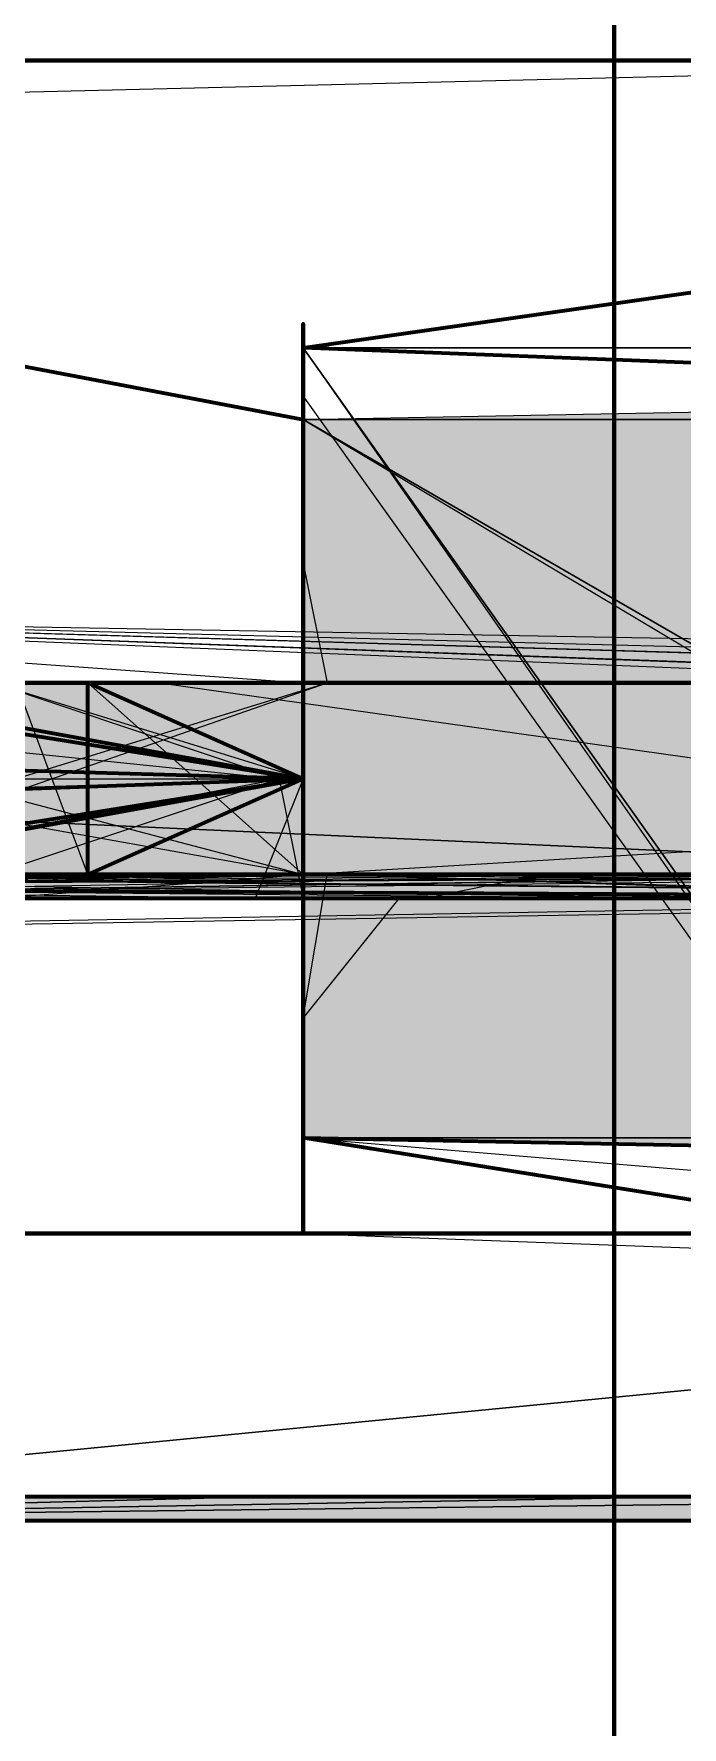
# Model space of a CAD drawing. Extents: x 0 to 1153, y 0 to 816.
# Drawn here: x 535.779 to 536.065, y 626.495 to 627.244 of the extents above; entities that cross this region are included whole.
import ezdxf

# ---------------------------------------------------------------- set-up
doc = ezdxf.new("R2010")
doc.units = 0
doc.header["$MEASUREMENT"] = 0
doc.layers.add('Arch', color=7, linetype='Continuous')
doc.layers.add('Hatch', color=7, linetype='Continuous')

msp = doc.modelspace()

# ---------------------------------------------------------------- hatches: boundary and pattern name
at = {"layer": 'Hatch', "linetype": 'Continuous', "lineweight": 211}
h = msp.add_hatch(color=3, dxfattribs=at)
h.paths.add_polyline_path([(536.16225, 626.71326), (536.16225, 627.10481), (535.89767, 627.10481)], flags=0)
h.paths.add_polyline_path([(536.16225, 627.10481), (535.89767, 627.10481), (536.16225, 626.71326)], flags=0)
h.paths.add_polyline_path([(535.89767, 627.10481), (536.16225, 626.71326), (535.89767, 626.71326)], flags=0)
h.paths.add_polyline_path([(536.16225, 626.71326), (535.89767, 626.71326), (535.89767, 627.10481)], flags=0)
msp.add_hatch(color=3, dxfattribs=at).paths.add_polyline_path([(536.448, 627.08364), (536.448, 627.0731), (535.89767, 627.0731)], flags=0)
msp.add_hatch(color=3, dxfattribs=at).paths.add_polyline_path([(536.448, 627.08364), (536.448, 627.0731), (535.89767, 627.0731)], flags=0)
at = {"layer": 'Hatch', "linetype": 'Continuous', "lineweight": 0}
for points in [[(535.89767, 627.0731), (535.89767, 626.75556), (536.448, 626.74497), (536.448, 626.75556)], [(535.89767, 627.0731), (536.448, 627.0731), (536.448, 626.75556)], [(535.89767, 627.0731), (535.89767, 626.75556), (536.448, 626.74497), (536.448, 626.75556)], [(535.89767, 627.0731), (536.448, 627.0731), (536.448, 626.75556)], [(535.83413, 626.95664), (534.42654, 626.95664), (534.46888, 626.86139), (536.52208, 626.86139)], [(537.31583, 626.95664), (535.42142, 626.95664), (534.45833, 626.87197), (535.89767, 626.87197)], [(535.63308, 626.95664), (534.53242, 626.95664), (534.53242, 626.91431), (535.89767, 626.91431)], [(535.66479, 626.95664), (534.543, 626.95664), (534.543, 626.91431), (535.89767, 626.91431)], [(535.63308, 626.95664), (535.71775, 626.95664), (535.88704, 626.91431)], [(535.80238, 626.95664), (535.89767, 626.95664), (535.89767, 626.87197)], [(535.89767, 626.91431), (534.53242, 626.91431), (534.53242, 626.87197), (535.63308, 626.87197)], [(535.89767, 626.91431), (534.543, 626.91431), (534.543, 626.87197), (535.66479, 626.87197)], [(535.88704, 626.91431), (535.72833, 626.87197), (535.67542, 626.87197)], [(536.35275, 626.87197), (534.60646, 626.87197), (534.51121, 626.86139), (536.448, 626.86139)], [(536.35275, 626.87197), (535.47433, 626.87197), (535.47433, 626.86139), (536.448, 626.86139)], [(536.35275, 626.59681), (535.47433, 626.59681), (535.47433, 626.58626), (536.448, 626.58626)]]:
    msp.add_hatch(color=3, dxfattribs=at).paths.add_polyline_path(points, flags=0)
h = msp.add_hatch(color=3, dxfattribs=at)
h.paths.add_polyline_path([(535.88704, 626.91431), (535.89767, 626.91431)], flags=0)
h.paths.add_polyline_path([(535.89767, 626.91431), (535.89767, 626.96722)], flags=0)
h.paths.add_polyline_path([(535.89767, 626.96722), (535.89767, 626.91431)], is_closed=False, flags=0)
h = msp.add_hatch(color=3, dxfattribs=at)
h.paths.add_polyline_path([(535.89767, 626.87197), (535.80238, 626.87197)], flags=0)
h.paths.add_polyline_path([(535.80238, 626.87197), (535.80238, 626.95664), (535.89767, 626.87197)], is_closed=False, flags=0)

# ---------------------------------------------------------------- linework, layer by layer
at = {"layer": 'Arch', "color": 11, "linetype": 'Continuous', "lineweight": 211}
msp.add_lwpolyline([(628.49121, 631.60272), (494.83429, 631.60272), (628.49121, 631.60272), (536.68079, 631.60272), (536.68079, 592.09514), (536.68079, 631.60272), (536.03525, 631.60272), (536.03525, 572.59006), (536.03525, 631.60272), (536.68079, 631.60272), (536.68079, 572.59006), (628.49121, 572.59006)], dxfattribs=at)
msp.add_lwpolyline([(496.32654, 631.60272), (496.32654, 572.59006), (536.03525, 572.59006), (536.03525, 631.60272), (496.32654, 631.60272), (494.83429, 631.60272), (494.83429, 572.59006), (494.83429, 631.60272), (496.32654, 631.60272), (496.32654, 572.59006)], close=True, dxfattribs=at)
at = {"layer": 'Hatch', "color": 3, "linetype": 'Continuous', "lineweight": 211}
for points in [[(534.82871, 628.33247), (536.448, 628.33247), (536.448, 626.71326), (534.82871, 626.71326), (534.82871, 628.33247), (534.82871, 626.71326), (536.448, 626.71326), (536.448, 628.33247)], [(532.02417, 627.33768), (532.02417, 625.71839), (536.67025, 625.71839), (532.02417, 625.71839), (532.02417, 627.33768), (536.67025, 627.33768), (532.02417, 627.33768), (532.02417, 627.33768), (532.02417, 627.23181), (536.67025, 627.23181), (536.67025, 627.33768), (532.02417, 627.33768), (532.02417, 627.23181), (536.67025, 627.23181), (536.67025, 627.33768)]]:
    msp.add_lwpolyline(points, close=True, dxfattribs=at)
for points in [[(536.35275, 626.59681), (535.47433, 626.59681), (534.60646, 626.59681), (534.543, 626.58626), (534.53242, 627.23181), (534.60646, 627.18947), (534.70175, 627.14714), (534.81817, 627.11543), (534.97692, 627.0731), (535.16742, 627.03076), (535.37908, 626.98843), (535.61192, 626.95664), (535.61192, 627.23181), (535.34733, 627.23181), (535.34733, 626.95664), (535.34733, 626.86139), (535.34733, 626.58626), (535.61192, 626.58626), (535.61192, 626.86139), (535.63308, 626.95664), (535.89767, 626.91431), (534.42654, 626.95664), (534.42654, 627.23181), (536.53267, 627.23181)], [(536.53267, 627.23181), (535.47433, 627.23181), (534.42654, 627.23181)], [(536.448, 627.08364), (535.89767, 627.10481), (536.19396, 627.14714)], [(535.26263, 627.03076), (535.45317, 626.98843), (535.66479, 626.95664), (535.89767, 626.91431), (535.89767, 627.11543), (535.89767, 626.75556), (535.89767, 627.11543), (535.89767, 626.71326), (535.89767, 626.91431), (535.89767, 627.11543)], [(535.67542, 627.11543), (535.89767, 627.0731), (535.89767, 626.71326), (535.67542, 626.71326)], [(536.35275, 626.87197), (534.60646, 626.87197), (534.42654, 626.86139), (534.42654, 626.95664), (534.42654, 626.86139), (534.42654, 626.58626), (536.53267, 626.58626)], [(535.80238, 626.95664), (536.53267, 626.95664), (534.42654, 626.95664), (536.53267, 626.95664), (535.47433, 626.95664), (535.61192, 626.95664), (535.34733, 626.95664), (535.47433, 626.95664), (535.34733, 626.95664), (535.61192, 626.95664), (535.47433, 626.95664), (534.42654, 626.95664)], [(535.16742, 626.78731), (535.37908, 626.82964), (535.67542, 626.91431), (535.63308, 626.87197), (535.89767, 626.91431), (535.80238, 626.87197), (535.80238, 626.95664), (535.89767, 626.91431), (535.66479, 626.87197), (535.45317, 626.82964), (535.26263, 626.78731)], [(535.80238, 626.87197), (536.29983, 626.87197), (536.41621, 626.86139), (536.52208, 626.86139), (534.42654, 626.86139), (534.59592, 626.86139), (534.71233, 626.87197), (535.89767, 626.91431), (535.89767, 626.71326)], [(536.53267, 626.86139), (535.34733, 626.86139), (535.61192, 626.86139), (535.47433, 626.86139), (534.42654, 626.86139), (534.51121, 626.86139)], [(536.16225, 626.71326), (535.89767, 626.75556), (536.448, 626.74497)]]:
    msp.add_lwpolyline(points, dxfattribs=at)
at = {"layer": 'Hatch', "color": 3, "linetype": 'Continuous', "lineweight": 0}
for points in [[(534.44775, 627.23181), (536.448, 627.23181), (534.44775, 627.23181), (536.5115, 627.23181), (534.44775, 627.23181), (536.5115, 627.23181), (534.43717, 627.23181), (536.52208, 627.23181), (534.43717, 627.23181), (536.52208, 627.23181), (534.43717, 627.23181)], [(534.43717, 627.23181), (536.52208, 627.23181), (534.44775, 627.23181), (536.5115, 627.23181), (534.43717, 627.23181)], [(534.44775, 627.23181), (536.5115, 627.23181)], [(534.44775, 627.23181), (536.52208, 627.23181), (535.47433, 627.23181), (535.27321, 627.23181), (535.686, 627.23181), (535.07217, 627.23181), (535.686, 627.23181), (535.07217, 627.23181)], [(534.44775, 627.23181), (536.5115, 627.23181), (534.51121, 627.23181)], [(536.448, 627.23181), (535.47433, 627.23181), (534.51121, 627.23181), (536.5115, 627.23181)], [(534.51121, 627.23181), (536.448, 627.23181), (534.51121, 627.23181), (536.35275, 627.23181), (534.60646, 627.23181), (536.22575, 627.23181), (534.73346, 627.23181), (536.06696, 627.23181), (534.89225, 627.23181), (535.8765, 627.23181), (535.47433, 627.23181)], [(536.448, 627.23181), (534.51121, 627.23181), (536.35275, 627.23181)], [(536.448, 627.23181), (534.51121, 627.23181), (534.60646, 627.23181), (536.22575, 627.23181), (534.73346, 627.23181), (536.06696, 627.23181)], [(534.73346, 627.23181), (535.47433, 627.23181), (534.51121, 627.23181), (536.448, 627.23181), (534.51121, 627.23181)], [(536.47975, 626.95664), (535.47433, 626.95664), (535.47433, 627.23181), (534.53242, 627.18947)], [(535.26263, 627.03076), (535.45317, 626.98843), (535.66479, 626.95664), (535.38967, 626.98843), (535.66479, 626.95664), (535.90825, 626.95664), (535.71775, 626.95664), (535.45317, 626.98843), (535.37908, 626.98843), (535.45317, 626.98843), (535.37908, 626.98843), (535.47433, 626.95664), (535.47433, 627.23181), (534.53242, 627.18947)], [(536.448, 627.23181), (535.47433, 627.23181), (536.53267, 627.23181), (535.47433, 627.23181), (536.53267, 627.23181), (535.47433, 627.23181), (536.5115, 627.23181), (535.47433, 627.23181), (536.53267, 627.23181), (535.47433, 627.23181), (536.53267, 627.23181), (535.47433, 627.23181), (536.5115, 627.23181), (535.47433, 627.23181), (536.5115, 627.23181), (535.47433, 627.23181), (536.5115, 627.23181), (535.47433, 627.23181), (536.448, 627.23181), (535.47433, 627.23181), (536.448, 627.23181), (535.47433, 627.23181), (536.448, 627.23181), (535.47433, 627.23181), (536.35275, 627.23181), (535.47433, 627.23181), (536.35275, 627.23181), (535.47433, 627.23181), (536.35275, 627.23181), (534.60646, 627.23181), (536.35275, 627.23181), (535.47433, 627.23181), (536.22575, 627.23181), (535.47433, 627.23181), (536.22575, 627.23181), (535.47433, 627.23181), (536.22575, 627.23181), (535.47433, 627.23181), (536.06696, 627.23181), (535.47433, 627.23181), (536.06696, 627.23181), (535.47433, 627.23181), (536.06696, 627.23181), (534.89225, 627.23181), (536.06696, 627.23181), (535.47433, 627.23181), (535.8765, 627.23181), (535.47433, 627.23181), (535.8765, 627.23181), (535.47433, 627.23181)], [(536.35275, 627.23181), (534.60646, 627.18947)], [(534.60646, 627.23181), (536.448, 627.23181), (535.47433, 627.23181)], [(535.47433, 627.23181), (536.35275, 627.23181), (534.73346, 627.23181), (536.22575, 627.23181), (534.73346, 627.23181), (536.35275, 627.23181), (534.60646, 627.23181), (536.35275, 627.23181), (535.47433, 627.23181), (536.448, 627.23181), (534.60646, 627.23181)], [(536.22575, 627.23181), (534.73346, 627.23181)], [(534.73346, 627.23181), (536.22575, 627.23181)], [(534.89225, 627.23181), (535.8765, 627.23181), (535.686, 627.23181), (535.27321, 627.23181)], [(535.07217, 627.23181), (535.8765, 627.23181), (536.06696, 627.23181), (534.89225, 627.23181)], [(535.07217, 627.23181), (536.06696, 627.23181), (534.89225, 627.23181)], [(534.89225, 627.23181), (536.22575, 627.23181), (534.89225, 627.23181), (536.06696, 627.23181), (535.07217, 627.23181), (535.8765, 627.23181), (535.07217, 627.23181)], [(535.07217, 627.23181), (535.8765, 627.23181), (535.07217, 627.23181), (535.8765, 627.23181), (535.47433, 627.23181)], [(535.26263, 627.03076), (535.47433, 626.95664), (535.47433, 627.23181), (535.686, 627.23181), (535.50608, 627.23181), (535.686, 627.23181), (535.47433, 627.23181), (535.686, 627.23181), (535.8765, 627.23181), (535.47433, 627.23181), (535.8765, 627.23181), (536.06696, 627.23181), (535.47433, 627.23181), (536.06696, 627.23181)], [(537.25229, 626.95664), (535.42142, 626.95664), (537.31583, 626.95664), (535.42142, 626.95664), (537.31583, 626.95664), (535.42142, 626.95664), (535.47433, 626.95664), (535.47433, 627.23181), (535.27321, 627.23181)], [(535.27321, 627.23181), (535.8765, 627.23181), (535.27321, 627.23181)], [(535.47433, 627.23181), (536.52208, 627.23181), (535.54842, 627.23181), (536.52208, 627.23181), (535.54842, 627.23181), (536.52208, 627.23181), (535.56954, 627.23181), (536.52208, 627.23181), (535.58013, 627.23181), (536.52208, 627.23181), (535.58013, 627.23181), (536.52208, 627.23181), (535.59075, 627.23181), (536.52208, 627.23181), (535.60133, 627.23181), (536.52208, 627.23181), (535.60133, 627.23181), (536.52208, 627.23181), (535.61192, 627.23181), (536.53267, 627.23181), (535.60133, 627.23181), (536.53267, 627.23181), (535.61192, 627.23181), (536.53267, 627.23181), (535.61192, 627.23181), (536.53267, 627.23181), (535.61192, 627.23181), (536.53267, 627.23181), (535.61192, 627.23181), (536.53267, 627.23181), (535.60133, 627.23181), (536.52208, 627.23181), (535.60133, 627.23181), (536.52208, 627.23181), (535.59075, 627.23181), (536.52208, 627.23181), (535.59075, 627.23181), (536.52208, 627.23181), (535.58013, 627.23181), (536.52208, 627.23181), (535.58013, 627.23181), (536.52208, 627.23181), (535.58013, 627.23181), (536.52208, 627.23181), (535.56954, 627.23181), (536.52208, 627.23181), (535.56954, 627.23181), (536.52208, 627.23181), (535.54842, 627.23181), (536.52208, 627.23181), (535.54842, 627.23181), (536.52208, 627.23181), (535.54842, 627.23181), (536.52208, 627.23181), (535.52721, 627.23181), (536.52208, 627.23181), (535.52721, 627.23181), (536.52208, 627.23181), (535.50608, 627.23181), (536.52208, 627.23181), (535.50608, 627.23181), (536.52208, 627.23181), (535.50608, 627.23181), (536.52208, 627.23181), (535.45317, 627.23181)], [(536.22575, 627.23181), (535.47433, 627.23181), (536.22575, 627.23181)], [(536.35275, 627.23181), (535.47433, 627.23181), (536.35275, 627.23181)], [(535.50608, 627.23181), (536.52208, 627.23181), (535.47433, 627.23181), (536.52208, 627.23181), (535.52721, 627.23181)], [(535.47433, 627.23181), (536.52208, 627.23181), (535.47433, 627.23181), (536.5115, 627.23181), (535.47433, 627.23181)], [(535.52721, 627.23181), (536.52208, 627.23181), (535.54842, 627.23181), (536.52208, 627.23181), (535.56954, 627.23181), (536.52208, 627.23181), (535.58013, 627.23181), (536.52208, 627.23181), (535.59075, 627.23181), (536.52208, 627.23181), (535.60133, 627.23181), (536.52208, 627.23181), (535.61192, 627.23181), (536.53267, 627.23181), (535.60133, 627.23181), (536.52208, 627.23181), (535.47433, 627.23181)], [(536.5115, 627.23181), (535.47433, 627.23181)], [(535.47433, 627.23181), (536.22575, 627.23181), (535.47433, 627.23181), (536.06696, 627.23181), (535.47433, 627.23181), (535.8765, 627.23181), (535.47433, 627.23181)], [(534.8605, 627.14714), (534.78638, 627.14714), (534.543, 627.14714), (534.924, 627.11543), (534.543, 627.0731), (535.26263, 627.03076), (535.16742, 627.03076), (535.26263, 627.03076), (534.97692, 627.0731), (535.08275, 627.0731), (534.8605, 627.14714), (534.924, 627.11543), (534.78638, 627.14714), (535.38967, 626.98843), (534.53242, 627.03076), (535.16742, 627.03076), (534.53242, 627.0731), (535.16742, 627.03076), (535.38967, 626.98843), (537.16763, 626.95664)], [(535.63308, 626.95664), (535.89767, 626.91431), (535.89767, 626.86139), (535.89767, 626.91431), (535.89767, 626.86139), (535.89767, 626.91431), (535.89767, 626.96722), (535.89767, 627.05189), (535.89767, 627.10481), (535.89767, 627.05189), (535.89767, 626.96722), (535.89767, 626.91431), (535.89767, 626.96722), (535.89767, 626.91431), (535.89767, 626.96722), (535.89767, 627.05189), (535.89767, 627.10481), (535.89767, 627.05189), (535.89767, 626.96722), (535.89767, 626.91431), (535.8765, 626.86139), (535.686, 626.86139)], [(536.448, 626.75556), (535.89767, 627.0731), (536.448, 627.08364), (535.89767, 627.10481), (536.19396, 626.68151)], [(535.89767, 627.10481), (535.89767, 626.71326), (536.18342, 626.70264), (535.89767, 627.10481), (536.16225, 627.10481), (535.89767, 627.10481), (536.18342, 626.70264), (536.16225, 627.10481), (536.18342, 626.70264), (536.19396, 626.70264)], [(536.16225, 626.71326), (535.89767, 627.08364), (535.89767, 627.00956), (535.90825, 626.95664), (536.22575, 626.95664)], [(535.00863, 626.86139), (535.94, 626.86139), (535.89767, 626.80851), (535.89767, 626.73439), (535.89767, 626.86139), (535.89767, 626.80851), (535.89767, 626.86139), (535.89767, 626.80851), (535.89767, 626.73439), (535.89767, 627.0731), (536.448, 627.0731), (535.89767, 627.0731), (536.448, 627.0731)], [(535.07217, 626.87197), (535.89767, 626.86139), (535.89767, 626.76618), (535.89767, 626.71326), (535.89767, 627.0731), (536.448, 626.75556), (535.89767, 627.0731), (536.448, 626.74497), (535.89767, 626.75556), (536.40567, 626.71326)], [(536.448, 626.75556), (535.89767, 626.75556), (536.448, 626.75556), (535.89767, 626.75556), (535.89767, 627.0731), (536.448, 627.0731)], [(536.448, 626.95664), (534.42654, 626.95664), (536.52208, 626.86139), (534.45833, 626.87197), (535.07217, 626.87197), (535.47433, 626.86139), (534.45833, 626.87197), (535.27321, 626.87197), (535.47433, 626.87197), (534.73346, 626.87197), (534.44775, 626.87197), (536.52208, 626.86139), (534.42654, 626.95664), (536.47975, 626.95664), (534.51121, 626.95664), (535.63308, 626.95664), (534.53242, 626.98843), (535.63308, 626.95664), (535.38967, 626.98843), (535.16742, 627.03076)], [(536.68079, 626.95664), (535.45317, 626.98843), (536.32096, 626.95664), (535.45317, 626.98843), (535.52721, 626.95664), (536.32096, 626.95664), (535.45317, 626.98843), (536.22575, 626.95664), (535.76008, 626.95664), (536.0035, 626.95664), (535.76008, 626.95664), (536.24692, 626.95664), (535.52721, 626.95664), (536.32096, 626.95664), (535.45317, 626.98843), (535.89767, 626.95664), (535.83413, 626.95664), (535.94, 626.95664), (535.83413, 626.95664), (536.11992, 626.95664), (535.83413, 626.95664), (534.44775, 626.95664)], [(534.51121, 626.95664), (536.31042, 626.95664), (535.45317, 626.98843), (535.89767, 626.87197), (534.45833, 626.87197), (535.71775, 626.87197), (535.66479, 626.87197), (535.72833, 626.87197), (535.66479, 626.87197), (534.543, 626.87197), (535.66479, 626.87197), (534.543, 626.95664), (535.66479, 626.95664), (534.51121, 626.95664), (536.31042, 626.95664), (535.45317, 626.98843), (534.73346, 626.95664)], [(534.543, 626.78731), (535.45317, 626.82964), (534.543, 626.87197), (535.89767, 626.91431), (535.76008, 626.95664), (535.83413, 626.95664), (536.45854, 626.95664), (534.51121, 626.95664), (535.66479, 626.95664), (534.543, 626.98843)], [(534.60646, 626.95664), (536.37388, 626.95664), (535.83413, 626.95664), (536.23629, 626.95664), (534.60646, 626.95664), (536.22575, 626.95664), (535.54842, 626.95664), (535.45317, 626.98843), (535.56954, 626.95664), (535.45317, 626.98843), (535.59075, 626.95664), (535.45317, 626.98843), (535.60133, 626.95664), (535.45317, 626.98843), (535.60133, 626.95664), (535.45317, 626.98843), (535.59075, 626.95664), (535.50608, 626.95664), (535.59075, 626.95664), (535.45317, 626.98843), (535.09329, 626.95664), (536.06696, 626.95664), (534.90283, 626.95664)], [(535.45317, 626.98843), (536.5115, 626.95664), (535.83413, 626.95664), (535.95058, 626.95664), (535.00863, 626.95664), (535.89767, 626.95664), (535.89767, 626.87197), (535.80238, 626.87197), (535.77067, 626.95664), (536.0035, 626.95664), (535.34733, 626.95664)], [(535.45317, 626.98843), (536.52208, 626.95664), (535.50608, 626.95664), (536.52208, 626.95664), (535.52721, 626.95664), (536.52208, 626.95664), (535.54842, 626.95664), (536.52208, 626.95664), (535.56954, 626.95664), (536.52208, 626.95664), (535.59075, 626.95664), (536.52208, 626.95664), (535.60133, 626.95664), (536.52208, 626.95664), (535.60133, 626.95664), (536.53267, 626.95664), (535.60133, 626.95664), (536.52208, 626.95664), (535.59075, 626.95664), (536.50088, 626.95664), (535.56954, 626.95664), (536.49033, 626.95664), (535.54842, 626.95664), (536.47975, 626.95664), (535.52721, 626.95664), (535.95058, 626.95664), (535.52721, 626.95664), (535.95058, 626.95664), (535.34733, 626.95664)], [(535.07217, 626.86139), (535.4955, 626.86139), (535.63308, 626.87197), (535.90825, 626.95664), (535.96117, 626.95664), (536.448, 626.95664), (534.42654, 626.95664)], [(536.2575, 626.95664), (535.52721, 626.95664), (535.41083, 626.95664), (535.83413, 626.95664), (536.11992, 626.95664), (535.95058, 626.95664), (535.83413, 626.95664), (535.95058, 626.95664), (535.83413, 626.95664), (535.94, 626.95664), (535.83413, 626.95664), (535.94, 626.95664), (535.80238, 626.95664), (535.58013, 626.95664), (535.83413, 626.95664), (535.58013, 626.95664), (535.50608, 626.95664), (535.3685, 626.95664), (534.42654, 626.95664), (535.38967, 626.95664), (534.42654, 626.95664), (535.38967, 626.95664), (534.42654, 626.95664)], [(536.448, 626.95664), (534.44775, 626.95664), (535.47433, 626.95664), (534.44775, 626.95664), (535.47433, 626.95664), (534.44775, 626.95664), (535.47433, 626.95664), (534.42654, 626.95664), (535.47433, 626.95664), (534.44775, 626.95664), (535.47433, 626.95664), (534.42654, 626.95664), (535.47433, 626.95664), (534.42654, 626.95664), (535.47433, 626.95664), (534.51121, 626.95664)], [(536.22575, 626.95664), (535.47433, 626.95664), (536.06696, 626.95664), (535.47433, 626.95664), (534.42654, 626.95664), (534.50067, 626.95664), (535.44254, 626.87197), (534.42654, 626.87197), (535.44254, 626.87197)], [(536.06696, 626.95664), (534.90283, 626.95664), (535.09329, 626.95664), (536.0035, 626.95664), (535.95058, 626.95664), (534.84992, 626.95664), (536.11992, 626.95664), (534.73346, 626.95664), (534.90283, 626.95664), (535.29442, 626.95664), (535.09329, 626.95664), (535.40021, 626.95664), (534.43717, 626.95664), (534.51121, 626.95664), (536.34217, 626.95664)], [(536.87133, 626.95664), (535.432, 626.95664), (536.47975, 626.95664), (534.43717, 626.95664)], [(535.47433, 626.95664), (535.83413, 626.95664), (536.40567, 626.95664), (534.50067, 626.95664), (536.45854, 626.95664), (534.44775, 626.95664), (536.52208, 626.95664), (534.43717, 626.95664), (536.52208, 626.95664), (534.43717, 626.95664), (536.5115, 626.95664), (534.44775, 626.95664), (536.5115, 626.95664), (534.44775, 626.95664), (536.5115, 626.95664), (534.44775, 626.95664), (536.5115, 626.95664), (534.44775, 626.95664), (536.45854, 626.95664), (534.50067, 626.95664), (536.45854, 626.95664), (534.50067, 626.95664), (536.45854, 626.95664), (534.50067, 626.95664), (536.45854, 626.95664), (535.82358, 626.95664), (536.40567, 626.95664), (534.58533, 626.95664)], [(534.43717, 626.95664), (536.47975, 626.95664), (534.43717, 626.95664)], [(536.35275, 626.95664), (535.47433, 626.95664), (536.448, 626.95664), (535.47433, 626.95664), (534.63825, 626.95664), (534.50067, 626.95664), (534.43717, 626.95664), (534.50067, 626.86139), (534.90283, 626.87197), (534.44775, 626.87197), (534.90283, 626.87197)], [(535.63308, 626.95664), (535.89767, 626.91431), (535.89767, 626.86139), (535.89767, 626.80851), (535.89767, 626.86139), (535.89767, 626.80851), (535.90825, 626.87197), (536.2575, 626.86139), (534.70175, 626.86139), (536.2575, 626.86139), (534.70175, 626.86139), (536.2575, 626.86139), (534.70175, 626.86139), (536.11992, 626.86139), (534.84992, 626.86139), (535.96117, 626.87197), (536.5115, 626.86139), (534.44775, 626.86139), (536.5115, 626.86139), (534.44775, 626.86139), (536.5115, 626.86139), (534.44775, 626.86139), (536.5115, 626.86139), (534.45833, 626.86139), (536.53267, 626.86139), (534.46888, 626.86139), (536.52208, 626.86139), (534.45833, 626.87197)], [(536.22575, 626.95664), (535.47433, 626.95664), (534.73346, 626.95664), (535.01925, 626.95664), (534.73346, 626.95664), (534.64879, 626.95664), (534.51121, 626.95664), (534.64879, 626.95664), (534.46888, 626.95664), (534.60646, 626.95664), (534.83933, 626.95664), (534.60646, 626.95664), (536.35275, 626.95664)], [(536.34217, 626.95664), (534.50067, 626.95664), (534.60646, 626.95664), (536.23629, 626.95664)], [(534.53242, 626.95664), (535.88704, 626.91431), (535.76008, 626.95664), (535.95058, 626.95664), (535.27321, 626.95664)], [(534.53242, 626.95664), (535.91883, 626.95664), (535.50608, 626.95664)], [(534.543, 626.95664), (535.89767, 626.95664), (535.71775, 626.95664)], [(534.543, 626.95664), (535.89767, 626.91431), (534.543, 626.87197)], [(535.00863, 626.95664), (535.95058, 626.95664), (534.84992, 626.95664), (536.11992, 626.95664), (534.70175, 626.95664), (536.2575, 626.95664), (534.58533, 626.95664), (536.37388, 626.95664), (534.58533, 626.95664), (536.37388, 626.95664), (534.58533, 626.95664), (536.37388, 626.95664), (534.58533, 626.95664), (536.2575, 626.95664), (534.70175, 626.95664), (536.2575, 626.95664), (534.70175, 626.95664), (536.2575, 626.95664), (534.70175, 626.95664), (536.11992, 626.95664), (534.83933, 626.95664), (536.10929, 626.95664), (534.83933, 626.95664), (536.10929, 626.95664), (534.84992, 626.95664), (536.10929, 626.95664), (535.83413, 626.95664), (536.5115, 626.95664), (535.82358, 626.95664), (536.5115, 626.95664), (535.82358, 626.95664), (536.5115, 626.95664), (535.82358, 626.95664), (536.45854, 626.95664)], [(534.73346, 626.95664), (536.2575, 626.95664)], [(535.30496, 626.95664), (536.0035, 626.95664), (535.09329, 626.95664), (536.06696, 626.95664), (534.90283, 626.95664), (536.15163, 626.95664), (534.73346, 626.95664), (536.24692, 626.95664), (536.0035, 626.95664), (535.07217, 626.95664)], [(534.90283, 626.95664), (536.15163, 626.95664), (534.73346, 626.95664)], [(534.73346, 626.95664), (536.2575, 626.95664), (535.83413, 626.95664), (535.56954, 626.95664)], [(535.26263, 626.78731), (535.45317, 626.82964), (535.37908, 626.82964), (535.45317, 626.82964), (535.37908, 626.82964), (535.45317, 626.82964), (535.47433, 626.95664), (535.47433, 626.86139), (535.00863, 626.71326), (535.60133, 626.84022), (535.19917, 626.86139), (535.77067, 626.86139), (535.00863, 626.86139), (535.95058, 626.86139), (534.84992, 626.86139), (536.11992, 626.86139), (534.83933, 626.86139), (536.10929, 626.86139), (534.83933, 626.86139), (536.10929, 626.86139), (534.84992, 626.86139), (536.06696, 626.87197)], [(537.26292, 626.95664), (535.432, 626.95664), (537.26292, 626.95664), (535.432, 626.95664), (536.87133, 626.95664), (535.432, 626.95664), (534.90283, 626.95664), (535.16742, 626.95664)], [(535.00863, 626.95664), (535.94, 626.95664), (535.00863, 626.95664), (535.94, 626.95664), (535.00863, 626.95664), (535.94, 626.95664), (535.83413, 626.95664), (536.45854, 626.95664), (535.82358, 626.95664), (536.45854, 626.95664), (535.44254, 626.95664)], [(536.24692, 626.95664), (536.0035, 626.95664), (535.90825, 626.95664), (535.80238, 626.95664), (535.89767, 626.95664), (535.47433, 626.95664), (535.47433, 626.86139), (535.60133, 626.86139), (535.72833, 626.87197), (535.67542, 626.87197), (535.72833, 626.87197), (535.66479, 626.86139), (535.60133, 626.86139), (535.66479, 626.86139), (535.47433, 626.87197), (535.58013, 626.86139), (535.45317, 626.84022), (535.51667, 626.84022), (535.00863, 626.71326)], [(536.24692, 626.87197), (536.0035, 626.87197), (535.90825, 626.87197), (535.00863, 626.86139), (535.94, 626.86139), (535.00863, 626.86139), (535.94, 626.86139), (535.76008, 626.86139), (535.89767, 626.87197), (535.80238, 626.95664), (535.89767, 626.87197), (537.31583, 626.95664), (535.42142, 626.95664)], [(535.09329, 626.95664), (535.30496, 626.95664), (535.47433, 626.95664), (535.41083, 626.95664), (535.83413, 626.95664), (536.37388, 626.95664), (535.82358, 626.95664), (536.37388, 626.95664)], [(536.68079, 626.95664), (535.44254, 626.95664), (535.29442, 626.95664), (535.09329, 626.95664), (535.29442, 626.95664), (535.44254, 626.95664), (536.68079, 626.95664), (535.44254, 626.95664), (536.68079, 626.95664)], [(535.52721, 626.95664), (535.91883, 626.95664), (536.0035, 626.95664), (535.90825, 626.95664), (536.0035, 626.95664), (536.46917, 626.95664), (535.96117, 626.95664), (535.89767, 626.95664), (536.24692, 626.95664), (535.90825, 626.95664), (535.30496, 626.95664)], [(535.40021, 626.95664), (536.46917, 626.95664), (535.44254, 626.95664), (536.46917, 626.95664), (535.47433, 626.95664), (536.68079, 626.95664)], [(535.89767, 626.87197), (535.42142, 626.95664), (537.31583, 626.95664)], [(537.03004, 626.95664), (535.432, 626.95664), (536.47975, 626.95664)], [(536.22575, 626.95664), (535.52721, 626.95664), (535.76008, 626.95664), (535.89767, 626.95664), (535.47433, 626.95664), (537.03004, 626.95664), (535.432, 626.95664), (537.03004, 626.95664), (535.432, 626.95664), (537.16763, 626.95664), (535.432, 626.95664), (537.16763, 626.95664), (535.432, 626.95664), (537.16763, 626.95664)], [(536.5115, 626.95664), (535.44254, 626.95664)], [(535.44254, 626.95664), (536.87133, 626.95664)], [(535.45317, 626.95664), (536.31042, 626.95664)], [(535.47433, 626.95664), (536.47975, 626.95664), (535.47433, 626.95664)], [(535.47433, 626.95664), (536.47975, 626.95664), (535.50608, 626.95664), (536.47975, 626.95664), (535.50608, 626.95664), (536.47975, 626.95664), (535.52721, 626.95664), (536.47975, 626.95664), (535.52721, 626.95664), (536.47975, 626.95664), (535.54842, 626.95664), (536.49033, 626.95664), (535.54842, 626.95664), (536.50088, 626.95664), (535.56954, 626.95664), (536.50088, 626.95664), (535.59075, 626.95664), (536.5115, 626.95664), (535.59075, 626.95664), (536.52208, 626.95664), (535.60133, 626.95664), (536.52208, 626.95664), (535.60133, 626.95664), (536.52208, 626.95664), (535.60133, 626.95664), (536.53267, 626.95664), (535.60133, 626.95664), (536.53267, 626.95664), (535.61192, 626.95664), (536.53267, 626.95664), (535.61192, 626.95664), (536.53267, 626.95664), (535.61192, 626.95664), (536.53267, 626.95664), (535.60133, 626.95664), (536.52208, 626.95664), (535.60133, 626.95664), (536.52208, 626.95664), (535.60133, 626.95664), (536.52208, 626.95664), (535.56954, 626.95664), (536.52208, 626.95664), (535.59075, 626.95664), (536.52208, 626.95664), (535.56954, 626.95664), (536.52208, 626.95664), (535.52721, 626.95664), (536.52208, 626.95664), (535.54842, 626.95664), (536.52208, 626.95664), (535.52721, 626.95664), (536.52208, 626.95664), (535.47433, 626.95664)], [(535.47433, 626.95664), (536.32096, 626.95664), (535.47433, 626.95664)], [(536.06696, 626.95664), (535.8765, 626.95664), (535.47433, 626.95664), (535.8765, 626.95664), (535.47433, 626.95664), (536.06696, 626.95664)], [(536.22575, 626.95664), (535.47433, 626.95664), (536.06696, 626.95664)], [(536.35275, 626.95664), (535.47433, 626.95664), (536.35275, 626.95664), (535.47433, 626.95664), (535.63308, 626.95664), (535.76008, 626.95664), (535.96117, 626.95664), (536.5115, 626.95664)], [(536.448, 626.95664), (535.47433, 626.95664), (536.448, 626.95664), (535.47433, 626.95664), (536.53267, 626.95664), (535.47433, 626.95664), (536.53267, 626.95664), (535.47433, 626.95664), (536.5115, 626.95664), (535.47433, 626.95664), (536.53267, 626.95664), (535.47433, 626.95664), (536.53267, 626.95664), (535.47433, 626.95664), (536.5115, 626.95664), (535.47433, 626.95664), (536.5115, 626.95664), (535.47433, 626.95664), (536.5115, 626.95664), (535.47433, 626.95664), (536.448, 626.95664), (535.47433, 626.95664), (536.448, 626.95664), (535.47433, 626.95664), (536.35275, 626.95664), (535.47433, 626.95664), (536.35275, 626.95664), (535.47433, 626.95664), (536.22575, 626.95664), (535.47433, 626.95664), (536.22575, 626.95664), (535.47433, 626.95664), (536.24692, 626.95664), (535.52721, 626.95664), (536.24692, 626.95664), (535.52721, 626.95664), (536.22575, 626.95664), (535.47433, 626.95664), (536.06696, 626.95664), (535.47433, 626.95664), (536.06696, 626.95664), (535.47433, 626.95664), (536.06696, 626.95664), (535.47433, 626.95664), (535.8765, 626.95664), (535.47433, 626.95664)], [(535.47433, 626.95664), (535.88704, 626.91431), (535.76008, 626.87197)], [(535.8765, 626.95664), (535.47433, 626.95664), (535.686, 626.95664)], [(535.52721, 626.95664), (536.52208, 626.95664), (535.50608, 626.95664)], [(535.52721, 626.95664), (536.47975, 626.95664)], [(535.66479, 626.87197), (535.90825, 626.95664), (536.0035, 626.95664), (536.24692, 626.95664)], [(535.66479, 626.87197), (535.88704, 626.91431), (535.89767, 626.86139), (535.89767, 626.91431), (535.89767, 626.86139), (535.89767, 626.91431), (535.76008, 626.95664), (535.89767, 626.95664), (535.76008, 626.95664), (535.89767, 626.95664), (535.76008, 626.95664)], [(535.686, 626.95664), (535.90825, 626.95664), (536.22575, 626.95664)], [(536.06696, 626.95664), (536.0035, 626.95664), (535.76008, 626.95664)], [(536.40567, 626.95664), (535.83413, 626.95664), (536.5115, 626.86139)], [(536.2575, 626.95664), (535.83413, 626.95664), (536.2575, 626.95664), (535.83413, 626.95664), (536.11992, 626.95664)], [(534.53242, 626.91431), (535.89767, 626.91431), (534.53242, 626.87197)], [(534.42654, 626.86139), (535.47433, 626.86139), (535.8765, 626.87197), (535.07217, 626.87197), (536.06696, 626.87197), (534.89225, 626.87197), (536.22575, 626.87197)], [(535.27321, 626.87197), (535.90825, 626.87197), (536.24692, 626.87197), (535.90825, 626.87197), (536.0035, 626.87197), (535.90825, 626.87197), (536.0035, 626.87197), (535.90825, 626.87197), (534.45833, 626.87197), (535.90825, 626.87197), (534.45833, 626.87197), (535.90825, 626.87197), (535.77067, 626.87197), (535.90825, 626.87197), (535.77067, 626.87197), (535.90825, 626.87197), (534.42654, 626.86139)], [(534.51121, 626.86139), (536.52208, 626.86139), (535.52721, 626.87197), (535.30496, 626.87197), (534.43717, 626.86139)], [(534.43717, 626.86139), (536.5115, 626.86139), (534.51121, 626.86139), (536.448, 626.86139), (534.60646, 626.87197), (536.35275, 626.86139), (534.73346, 626.87197), (536.22575, 626.87197), (534.89225, 626.87197)], [(534.43717, 626.87197), (536.5115, 626.86139), (534.45833, 626.86139), (536.5115, 626.86139)], [(534.44775, 626.86139), (536.52208, 626.86139), (535.47433, 626.87197), (535.27321, 626.86139), (535.686, 626.86139), (535.07217, 626.86139), (535.686, 626.86139), (535.07217, 626.87197)], [(536.46917, 626.87197), (534.44775, 626.86139)], [(534.46888, 626.86139), (536.5115, 626.86139), (534.44775, 626.87197)], [(536.46917, 626.87197), (535.96117, 626.87197), (536.448, 626.86139), (534.50067, 626.86139)], [(534.51121, 626.86139), (536.35275, 626.87197)], [(536.448, 626.86139), (534.51121, 626.86139), (536.448, 626.86139), (534.51121, 626.86139), (536.35275, 626.87197), (535.47433, 626.86139), (536.22575, 626.87197), (535.47433, 626.87197), (536.22575, 626.87197), (535.47433, 626.87197), (536.22575, 626.87197), (535.47433, 626.86139), (536.06696, 626.87197), (535.47433, 626.87197), (536.06696, 626.87197), (535.47433, 626.87197), (536.06696, 626.87197), (535.47433, 626.87197), (535.8765, 626.87197), (535.47433, 626.87197), (535.8765, 626.87197), (535.47433, 626.87197)], [(534.543, 626.87197), (536.2575, 626.86139), (534.70175, 626.86139), (536.10929, 626.86139), (534.89225, 626.86139), (535.47433, 626.86139), (534.89225, 626.86139), (535.47433, 626.86139), (534.89225, 626.86139), (535.47433, 626.86139), (535.47433, 626.58626), (534.60646, 626.6286)], [(534.60646, 626.86139), (536.35275, 626.86139), (534.60646, 626.87197)], [(536.35275, 626.86139), (534.60646, 626.86139), (536.22575, 626.86139), (534.73346, 626.87197), (534.60646, 626.86139), (536.22575, 626.87197)], [(536.35275, 626.87197), (534.60646, 626.87197)], [(536.22575, 626.87197), (534.73346, 626.87197), (536.35275, 626.86139), (534.60646, 626.87197), (536.43742, 626.87197)], [(535.07217, 626.86139), (535.8765, 626.86139), (535.07217, 626.86139), (535.8765, 626.86139), (534.89225, 626.86139), (536.06696, 626.86139), (534.73346, 626.86139), (536.22575, 626.86139), (534.73346, 626.86139), (536.06696, 626.86139), (534.89225, 626.86139), (535.8765, 626.87197), (535.47433, 626.87197)], [(536.06696, 626.86139), (534.89225, 626.87197), (534.73346, 626.87197), (536.22575, 626.87197)], [(534.89225, 626.87197), (536.06696, 626.87197), (535.8765, 626.87197), (535.686, 626.87197), (535.27321, 626.87197)], [(535.47433, 626.86139), (536.52208, 626.86139), (535.60133, 626.86139), (536.53267, 626.86139), (535.61192, 626.86139), (536.52208, 626.86139), (535.60133, 626.86139), (536.52208, 626.86139), (535.59075, 626.86139), (536.52208, 626.86139), (535.58013, 626.86139), (536.52208, 626.86139), (535.54842, 626.86139), (536.52208, 626.86139), (535.52721, 626.86139), (536.52208, 626.86139), (535.47433, 626.86139), (536.35275, 626.86139), (535.47433, 626.86139), (536.448, 626.86139), (535.47433, 626.86139), (536.448, 626.86139), (535.47433, 626.86139), (536.448, 626.86139), (535.96117, 626.87197), (535.00863, 626.86139), (535.95058, 626.86139), (536.0035, 626.87197), (536.24692, 626.87197), (535.47433, 626.86139), (536.35275, 626.86139)], [(535.07217, 626.87197), (535.8765, 626.87197), (535.27321, 626.87197), (535.686, 626.87197), (535.30496, 626.87197), (535.09329, 626.87197)], [(535.07217, 626.87197), (536.06696, 626.87197)], [(536.448, 626.86139), (535.47433, 626.86139), (536.448, 626.86139), (535.47433, 626.86139), (536.53267, 626.86139), (535.47433, 626.86139), (536.53267, 626.86139), (535.47433, 626.86139), (536.5115, 626.86139), (535.47433, 626.86139), (536.53267, 626.86139), (535.47433, 626.86139), (536.53267, 626.86139), (535.47433, 626.86139), (536.5115, 626.86139), (535.47433, 626.86139), (536.5115, 626.86139), (535.47433, 626.86139), (536.5115, 626.86139), (535.47433, 626.87197), (536.35275, 626.87197), (535.47433, 626.87197), (536.35275, 626.87197), (535.47433, 626.87197)], [(535.47433, 626.86139), (535.90825, 626.87197), (536.22575, 626.86139), (535.47433, 626.86139), (536.06696, 626.86139), (535.47433, 626.87197)], [(534.44775, 626.86139), (536.448, 626.86139), (534.44775, 626.86139), (536.5115, 626.86139), (534.44775, 626.86139), (536.5115, 626.86139), (534.43717, 626.86139), (536.52208, 626.86139), (534.43717, 626.86139), (536.52208, 626.86139), (534.43717, 626.86139)], [(534.43717, 626.86139), (536.5115, 626.86139), (534.44775, 626.86139), (536.52208, 626.86139), (534.43717, 626.86139)], [(534.44775, 626.86139), (536.5115, 626.86139)], [(536.22575, 626.86139), (535.47433, 626.86139), (534.44775, 626.86139), (536.448, 626.86139)], [(536.22575, 626.86139), (535.47433, 626.86139), (534.50067, 626.86139), (536.35275, 626.86139)], [(534.53242, 626.82964), (536.45854, 626.86139), (534.50067, 626.86139), (536.45854, 626.86139), (534.50067, 626.86139), (536.45854, 626.86139), (534.50067, 626.86139), (536.45854, 626.86139)], [(534.58533, 626.86139), (536.35275, 626.86139), (534.58533, 626.86139), (536.35275, 626.86139), (534.58533, 626.86139), (536.35275, 626.86139), (534.58533, 626.86139), (536.35275, 626.86139), (534.53242, 626.82964)], [(534.58533, 626.86139), (536.2575, 626.86139), (534.73346, 626.86139), (535.47433, 626.86139), (534.73346, 626.86139), (535.47433, 626.86139), (534.73346, 626.86139), (535.47433, 626.86139), (534.60646, 626.86139), (535.47433, 626.86139), (534.60646, 626.86139), (535.47433, 626.86139), (535.47433, 626.58626), (535.686, 626.58626), (535.47433, 626.58626), (535.686, 626.58626), (535.8765, 626.58626), (535.47433, 626.58626), (535.8765, 626.58626), (536.06696, 626.58626), (535.47433, 626.58626), (536.06696, 626.58626)], [(535.47433, 626.86139), (536.52208, 626.86139), (535.54842, 626.86139), (536.52208, 626.86139), (535.54842, 626.86139), (536.52208, 626.86139), (535.56954, 626.86139), (536.52208, 626.86139), (535.58013, 626.86139), (536.52208, 626.86139), (535.58013, 626.86139), (536.52208, 626.86139), (535.59075, 626.86139), (536.52208, 626.86139), (535.60133, 626.86139), (536.52208, 626.86139), (535.60133, 626.86139), (536.52208, 626.86139), (535.61192, 626.86139), (536.53267, 626.86139), (535.60133, 626.86139), (536.53267, 626.86139), (535.61192, 626.86139), (536.53267, 626.86139), (535.61192, 626.86139), (536.53267, 626.86139), (535.61192, 626.86139), (536.53267, 626.86139), (535.61192, 626.86139), (536.53267, 626.86139), (535.60133, 626.86139), (536.52208, 626.86139), (535.60133, 626.86139), (536.52208, 626.86139), (535.59075, 626.86139), (536.52208, 626.86139), (535.59075, 626.86139), (536.52208, 626.86139), (535.58013, 626.86139), (536.52208, 626.86139), (535.58013, 626.86139), (536.52208, 626.86139), (535.58013, 626.86139), (536.52208, 626.86139), (535.56954, 626.86139), (536.52208, 626.86139), (535.56954, 626.86139), (536.52208, 626.86139), (535.54842, 626.86139), (536.52208, 626.86139), (535.54842, 626.86139), (536.52208, 626.86139), (535.54842, 626.86139), (536.52208, 626.86139), (535.52721, 626.86139), (536.52208, 626.86139), (535.52721, 626.86139), (536.52208, 626.86139), (535.50608, 626.86139), (536.52208, 626.86139), (535.50608, 626.86139), (536.52208, 626.86139), (535.50608, 626.86139), (536.52208, 626.86139), (535.45317, 626.86139)], [(535.50608, 626.86139), (536.52208, 626.86139), (535.47433, 626.86139), (536.52208, 626.86139), (535.52721, 626.86139)], [(535.47433, 626.86139), (536.52208, 626.86139), (535.47433, 626.86139), (536.5115, 626.86139), (535.47433, 626.86139)], [(535.47433, 626.86139), (535.8765, 626.86139), (535.47433, 626.86139), (535.8765, 626.86139), (536.06696, 626.86139), (535.47433, 626.86139), (536.06696, 626.86139)], [(536.35275, 626.86139), (535.47433, 626.86139), (536.35275, 626.86139), (535.47433, 626.86139)], [(536.448, 626.75556), (535.89767, 626.75556), (536.16225, 626.71326)], [(536.35275, 626.59681), (535.47433, 626.58626), (536.35275, 626.59681), (535.47433, 626.58626), (536.35275, 626.59681), (535.47433, 626.58626), (536.23629, 626.66031), (535.47433, 626.58626), (536.23629, 626.66031), (535.47433, 626.58626), (536.23629, 626.66031), (535.47433, 626.58626), (536.06696, 626.59681), (535.47433, 626.58626), (536.06696, 626.59681), (535.47433, 626.58626), (536.06696, 626.59681), (535.47433, 626.58626), (535.8765, 626.59681), (535.47433, 626.58626), (535.8765, 626.59681), (535.47433, 626.58626), (535.8765, 626.59681), (535.47433, 626.58626)], [(534.53242, 626.58626), (535.47433, 626.58626), (536.22575, 626.58626), (535.47433, 626.58626), (536.06696, 626.58626), (535.47433, 626.58626), (535.8765, 626.58626), (535.47433, 626.58626), (535.686, 626.58626)], [(536.448, 626.58626), (535.47433, 626.58626), (536.35275, 626.58626), (535.47433, 626.58626), (536.448, 626.58626), (535.47433, 626.58626), (536.448, 626.58626), (535.47433, 626.58626)], [(536.22575, 626.58626), (535.47433, 626.58626), (536.35275, 626.58626)], [(536.22575, 626.58626), (535.47433, 626.58626), (536.35275, 626.58626), (535.47433, 626.58626), (536.35275, 626.58626)], [(536.448, 626.58626), (535.47433, 626.58626), (536.5115, 626.58626)], [(536.448, 626.58626), (535.47433, 626.58626), (536.53267, 626.58626), (535.47433, 626.58626), (536.53267, 626.58626), (535.47433, 626.58626), (536.5115, 626.58626), (535.47433, 626.58626), (536.53267, 626.58626), (535.47433, 626.58626), (536.53267, 626.58626), (535.47433, 626.58626), (536.5115, 626.58626), (535.47433, 626.58626), (536.5115, 626.58626), (535.47433, 626.58626), (536.5115, 626.58626), (535.47433, 626.58626), (536.448, 626.58626)]]:
    msp.add_lwpolyline(points, dxfattribs=at)
at = {"layer": 'Hatch', "color": 3, "linetype": 'Continuous', "lineweight": 211}
msp.add_point((535.89767, 626.91431), dxfattribs=at)

doc.saveas('drawing.dxf')
